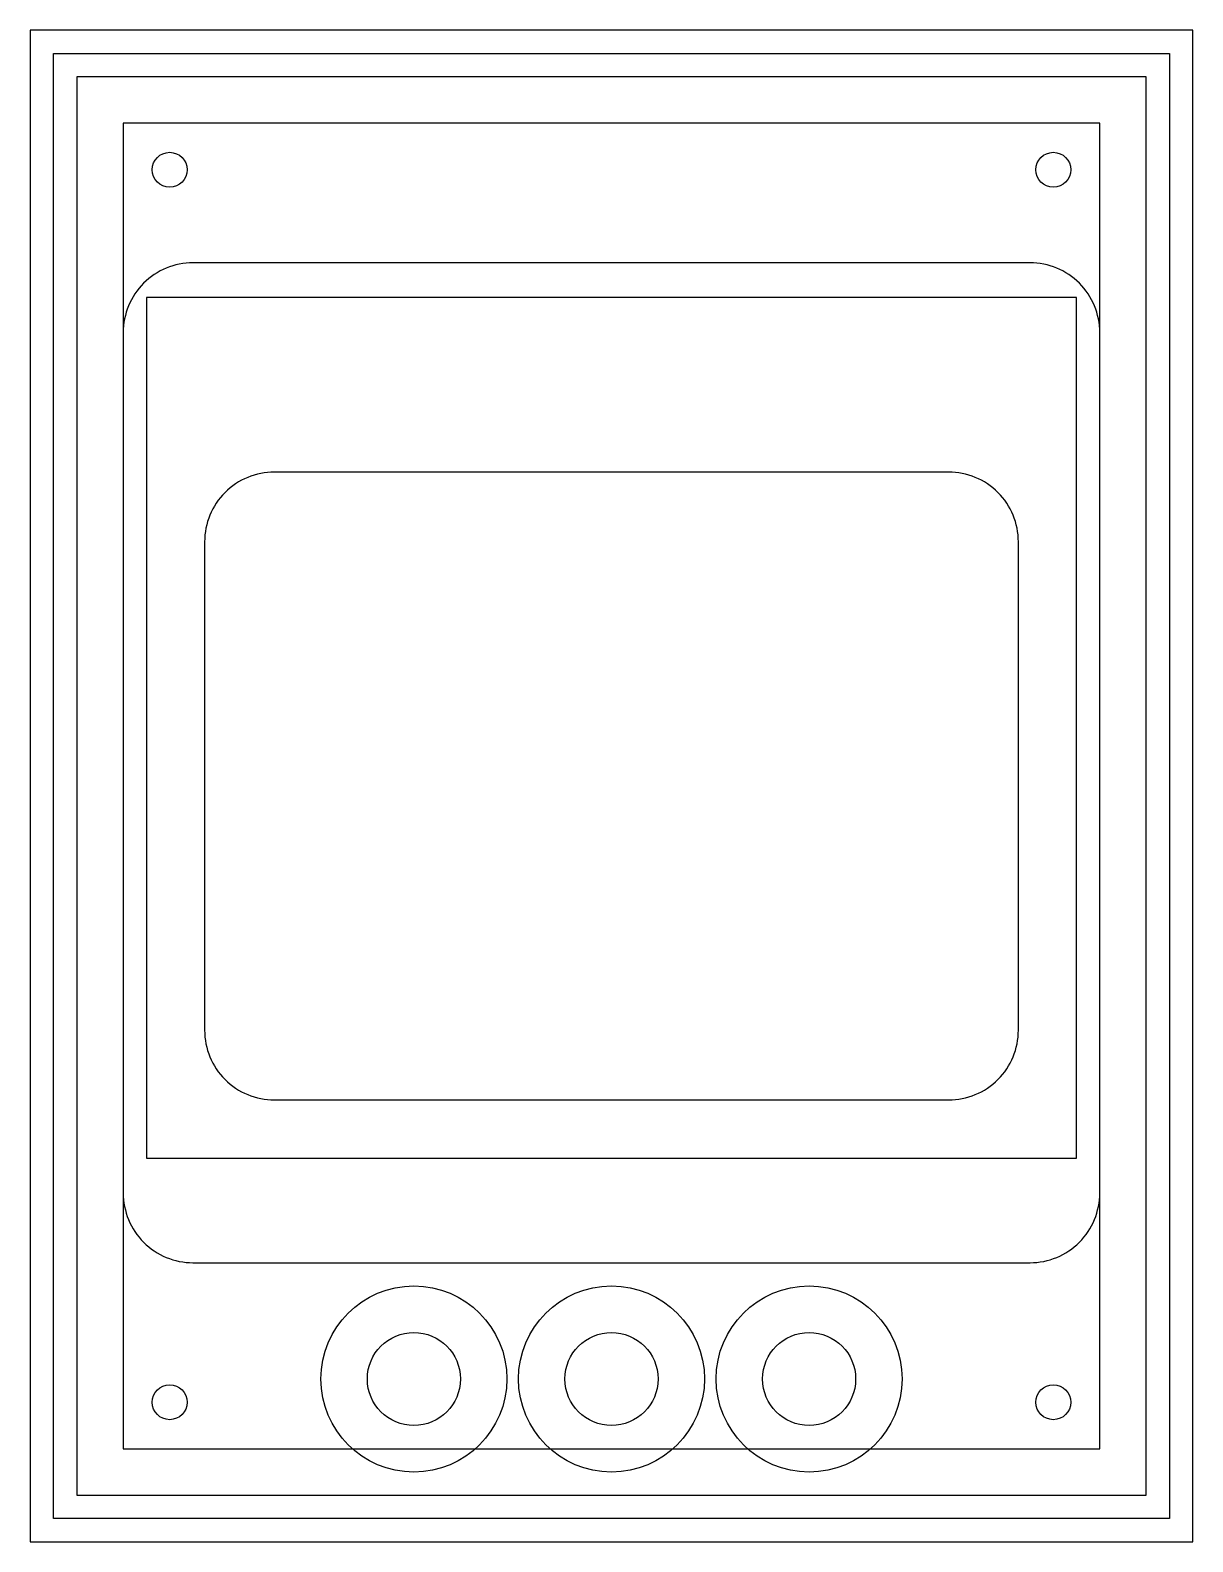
# Model space of a CAD drawing. Header units: millimetres. Extents: x -1 to 49, y -1 to 64.
import ezdxf

# ---------------------------------------------------------------- set-up
doc = ezdxf.new("R2010")
doc.units = ezdxf.units.MM
doc.layers.get('0').update_dxf_attribs({"linetype": 'CONTINUOUS'})

msp = doc.modelspace()

# ---------------------------------------------------------------- linework, layer by layer
for points in [[(49, 64), (-1, 64), (-1, -1), (49, -1)], [(48, 0), (0, 0), (0, 63), (48, 63)], [(47, 62), (1, 62), (1, 1), (47, 1)], [(45, 60), (3, 60), (3, 3), (45, 3)], [(44, 52.5), (4, 52.5), (4, 15.5), (44, 15.5)]]:
    msp.add_lwpolyline(points, close=True)
for points in [[(42, 54), (6, 54, 0.414214), (3, 51), (3, 14, 0.414214), (6, 11), (42, 11, 0.414214), (45, 14), (45, 51, 0.414214)], [(38.5, 45), (9.5, 45, 0.414214), (6.5, 42), (6.5, 21, 0.414214), (9.5, 18), (38.5, 18, 0.414214), (41.5, 21), (41.5, 42, 0.414214)]]:
    msp.add_lwpolyline(points, format="xyb", close=True)
for centre, radius in [((5, 58), 0.75), ((43, 58), 0.75), ((15.5, 6), 4), ((24, 6), 4), ((32.5, 6), 4), ((15.5, 6), 2), ((24, 6), 2), ((32.5, 6), 2), ((5, 5), 0.75), ((43, 5), 0.75)]:
    msp.add_circle(centre, radius)

doc.saveas('drawing.dxf')
